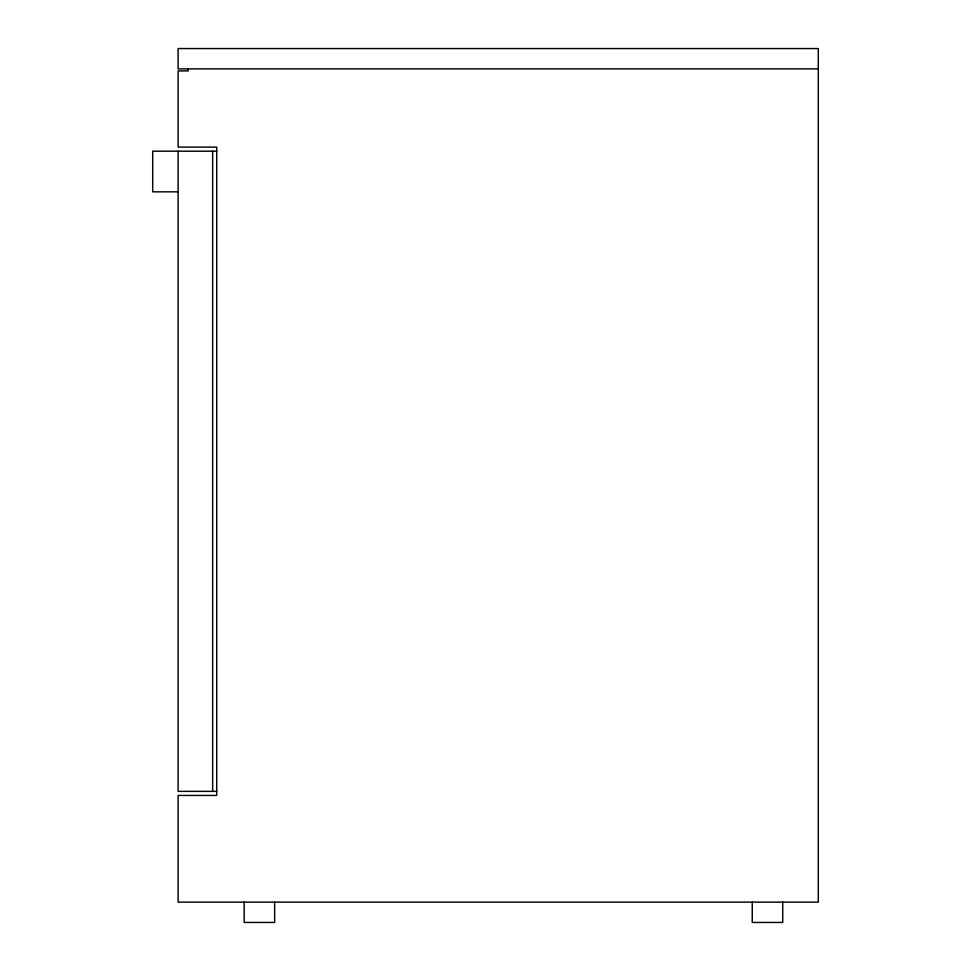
<?xml version="1.0" encoding="UTF-8"?>
<svg xmlns="http://www.w3.org/2000/svg" width="971" height="971" viewBox="0 0 971 971"><rect width="100%" height="100%" fill="white"/><g stroke="black" fill="none" stroke-linecap="round" stroke-linejoin="round"><path stroke-width="1.46" d="M818.298 68.868L178.106 68.868L178.106 48.55L818.298 48.55L818.298 902.132L178.106 902.132L178.106 795.431L216.727 795.431L216.727 147.119L178.106 147.119L178.106 70.907L188.277 70.907L188.277 68.868M216.727 151.185L152.702 151.185L152.702 191.833L178.106 191.833M216.727 791.365L178.106 791.365L178.106 151.185M782.723 902.132L782.723 922.45L752.246 922.45L752.246 902.132M274.647 902.132L274.647 922.45L244.158 922.45L244.158 902.132M212.661 151.185L212.661 791.365"/></g></svg>
